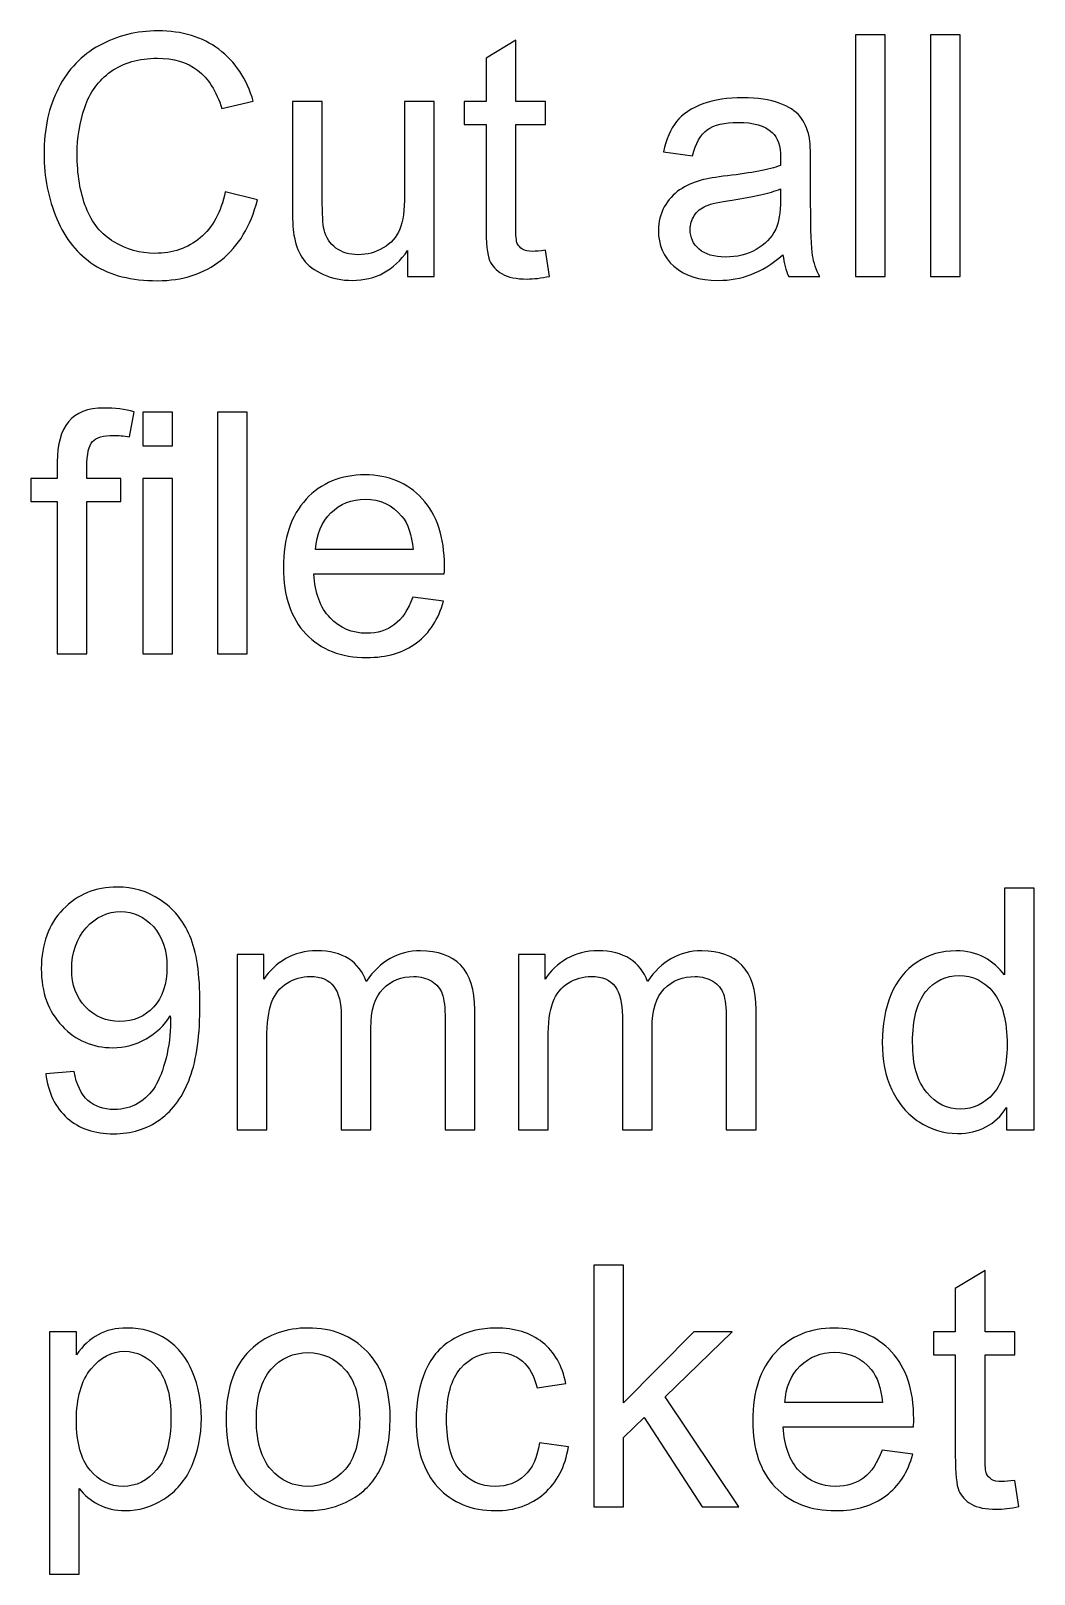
# Model space of a CAD drawing. Header units: centimetres. Extents: x -192 to 192, y -120 to 148.
# Drawn here: x -191.92 to -171.28, y 72.33 to 104.08 of the extents above; entities that cross this region are included whole.
import ezdxf

# ---------------------------------------------------------------- set-up
doc = ezdxf.new("R2010")
doc.units = ezdxf.units.CM
doc.header["$MEASUREMENT"] = 0
doc.layers.add('layer 1', color=7, linetype='Continuous')

msp = doc.modelspace()

# ---------------------------------------------------------------- linework, layer by layer
at = {"layer": 'layer 1', "color": 6}
for points, knots in [([(-187.92361, 100.76549), (-187.92361, 100.76549), (-187.26389, 100.59883), (-187.26389, 100.59883), (-187.26389, 100.59883), (-187.40162, 100.05832), (-187.64931, 99.64744), (-188.00695, 99.36387), (-188.00695, 99.36387), (-188.36459, 99.08031), (-188.80209, 98.93795), (-189.31945, 98.93795), (-189.31945, 98.93795), (-189.85417, 98.93795), (-190.28935, 99.04674), (-190.625, 99.26549), (-190.625, 99.26549), (-190.96065, 99.48309), (-191.21528, 99.79906), (-191.39005, 100.21225), (-191.39005, 100.21225), (-191.56482, 100.6266), (-191.65278, 101.06989), (-191.65278, 101.54443), (-191.65278, 101.54443), (-191.65278, 102.06179), (-191.5544, 102.51318), (-191.35648, 102.89859), (-191.35648, 102.89859), (-191.15857, 103.28401), (-190.87732, 103.57683), (-190.51273, 103.77706), (-190.51273, 103.77706), (-190.14815, 103.9773), (-189.74653, 104.07683), (-189.30903, 104.07683), (-189.30903, 104.07683), (-188.81134, 104.07683), (-188.39352, 103.95068), (-188.05556, 103.6972), (-188.05556, 103.6972), (-187.71644, 103.44373), (-187.48033, 103.08841), (-187.34723, 102.63007), (-187.34723, 102.63007), (-187.34723, 102.63007), (-187.99306, 102.4773), (-187.99306, 102.4773), (-187.99306, 102.4773), (-188.10764, 102.83841), (-188.27547, 103.1023), (-188.49422, 103.26665), (-188.49422, 103.26665), (-188.71296, 103.43216), (-188.98843, 103.51433), (-189.3206, 103.51433), (-189.3206, 103.51433), (-189.70139, 103.51433), (-190.02083, 103.4229), (-190.27662, 103.24003), (-190.27662, 103.24003), (-190.53241, 103.05716), (-190.71296, 102.81063), (-190.81597, 102.50276), (-190.81597, 102.50276), (-190.92014, 102.19373), (-190.97222, 101.87544), (-190.97222, 101.5479), (-190.97222, 101.5479), (-190.97222, 101.12545), (-190.91088, 100.75623), (-190.7882, 100.44142), (-190.7882, 100.44142), (-190.66551, 100.12545), (-190.47454, 99.89049), (-190.21528, 99.73424), (-190.21528, 99.73424), (-189.95602, 99.57799), (-189.67593, 99.50045), (-189.37384, 99.50045), (-189.37384, 99.50045), (-189.00579, 99.50045), (-188.6956, 99.60693), (-188.44097, 99.81873), (-188.44097, 99.81873), (-188.18634, 100.0317), (-188.01389, 100.34651), (-187.92361, 100.76549)], [0, 0, 0, 0, 0.04347826, 0.04347826, 0.04347826, 0.04347826, 0.08695652, 0.08695652, 0.08695652, 0.08695652, 0.13043478, 0.13043478, 0.13043478, 0.13043478, 0.17391304, 0.17391304, 0.17391304, 0.17391304, 0.2173913, 0.2173913, 0.2173913, 0.2173913, 0.26086957, 0.26086957, 0.26086957, 0.26086957, 0.30434783, 0.30434783, 0.30434783, 0.30434783, 0.34782609, 0.34782609, 0.34782609, 0.34782609, 0.39130435, 0.39130435, 0.39130435, 0.39130435, 0.43478261, 0.43478261, 0.43478261, 0.43478261, 0.47826087, 0.47826087, 0.47826087, 0.47826087, 0.52173913, 0.52173913, 0.52173913, 0.52173913, 0.56521739, 0.56521739, 0.56521739, 0.56521739, 0.60869565, 0.60869565, 0.60869565, 0.60869565, 0.65217391, 0.65217391, 0.65217391, 0.65217391, 0.69565217, 0.69565217, 0.69565217, 0.69565217, 0.73913043, 0.73913043, 0.73913043, 0.73913043, 0.7826087, 0.7826087, 0.7826087, 0.7826087, 0.82608696, 0.82608696, 0.82608696, 0.82608696, 0.86956522, 0.86956522, 0.86956522, 0.86956522, 0.91304348, 0.91304348, 0.91304348, 0.91304348, 1, 1, 1, 1]), ([(-181.33797, 99.56642), (-181.33797, 99.56642), (-181.25464, 99.02707), (-181.25464, 99.02707), (-181.25464, 99.02707), (-181.42593, 98.99119), (-181.57987, 98.97267), (-181.71413, 98.97267), (-181.71413, 98.97267), (-181.93519, 98.97267), (-182.10649, 99.00739), (-182.22917, 99.07799), (-182.22917, 99.07799), (-182.3507, 99.14859), (-182.43635, 99.24003), (-182.48612, 99.35461), (-182.48612, 99.35461), (-182.53588, 99.4692), (-182.56019, 99.70994), (-182.56019, 100.07683), (-182.56019, 100.07683), (-182.56019, 100.07683), (-182.56019, 102.15322), (-182.56019, 102.15322), (-182.56019, 102.15322), (-182.56019, 102.15322), (-183.01158, 102.15322), (-183.01158, 102.15322), (-183.01158, 102.15322), (-183.01158, 102.15322), (-183.01158, 102.62544), (-183.01158, 102.62544), (-183.01158, 102.62544), (-183.01158, 102.62544), (-182.56019, 102.62544), (-182.56019, 102.62544), (-182.56019, 102.62544), (-182.56019, 102.62544), (-182.56019, 103.51665), (-182.56019, 103.51665), (-182.56019, 103.51665), (-182.56019, 103.51665), (-181.94908, 103.88355), (-181.94908, 103.88355), (-181.94908, 103.88355), (-181.94908, 103.88355), (-181.94908, 102.62544), (-181.94908, 102.62544), (-181.94908, 102.62544), (-181.94908, 102.62544), (-181.33797, 102.62544), (-181.33797, 102.62544), (-181.33797, 102.62544), (-181.33797, 102.62544), (-181.33797, 102.15322), (-181.33797, 102.15322), (-181.33797, 102.15322), (-181.33797, 102.15322), (-181.94908, 102.15322), (-181.94908, 102.15322), (-181.94908, 102.15322), (-181.94908, 102.15322), (-181.94908, 100.04211), (-181.94908, 100.04211), (-181.94908, 100.04211), (-181.94908, 99.86734), (-181.93866, 99.75508), (-181.91667, 99.70531), (-181.91667, 99.70531), (-181.89584, 99.65554), (-181.86112, 99.61619), (-181.81251, 99.58609), (-181.81251, 99.58609), (-181.76389, 99.55716), (-181.69445, 99.54211), (-181.60417, 99.54211), (-181.60417, 99.54211), (-181.53704, 99.54211), (-181.44792, 99.55021), (-181.33797, 99.56642)], [0, 0, 0, 0, 0.04761905, 0.04761905, 0.04761905, 0.04761905, 0.0952381, 0.0952381, 0.0952381, 0.0952381, 0.14285714, 0.14285714, 0.14285714, 0.14285714, 0.19047619, 0.19047619, 0.19047619, 0.19047619, 0.23809524, 0.23809524, 0.23809524, 0.23809524, 0.28571429, 0.28571429, 0.28571429, 0.28571429, 0.33333333, 0.33333333, 0.33333333, 0.33333333, 0.38095238, 0.38095238, 0.38095238, 0.38095238, 0.42857143, 0.42857143, 0.42857143, 0.42857143, 0.47619048, 0.47619048, 0.47619048, 0.47619048, 0.52380952, 0.52380952, 0.52380952, 0.52380952, 0.57142857, 0.57142857, 0.57142857, 0.57142857, 0.61904762, 0.61904762, 0.61904762, 0.61904762, 0.66666667, 0.66666667, 0.66666667, 0.66666667, 0.71428571, 0.71428571, 0.71428571, 0.71428571, 0.76190476, 0.76190476, 0.76190476, 0.76190476, 0.80952381, 0.80952381, 0.80952381, 0.80952381, 0.85714286, 0.85714286, 0.85714286, 0.85714286, 0.9047619, 0.9047619, 0.9047619, 0.9047619, 1, 1, 1, 1]), ([(-174.95718, 99.02128), (-174.95718, 99.02128), (-174.95718, 103.9935), (-174.95718, 103.9935), (-174.95718, 103.9935), (-174.95718, 103.9935), (-174.34607, 103.9935), (-174.34607, 103.9935), (-174.34607, 103.9935), (-174.34607, 103.9935), (-174.34607, 99.02128), (-174.34607, 99.02128), (-174.34607, 99.02128), (-174.34607, 99.02128), (-174.95718, 99.02128), (-174.95718, 99.02128)], [0, 0, 0, 0, 0.2, 0.2, 0.2, 0.2, 0.4, 0.4, 0.4, 0.4, 0.6, 0.6, 0.6, 0.6, 1, 1, 1, 1]), ([(-173.41436, 99.02128), (-173.41436, 99.02128), (-173.41436, 103.9935), (-173.41436, 103.9935), (-173.41436, 103.9935), (-173.41436, 103.9935), (-172.80325, 103.9935), (-172.80325, 103.9935), (-172.80325, 103.9935), (-172.80325, 103.9935), (-172.80325, 99.02128), (-172.80325, 99.02128), (-172.80325, 99.02128), (-172.80325, 99.02128), (-173.41436, 99.02128), (-173.41436, 99.02128)], [0, 0, 0, 0, 0.2, 0.2, 0.2, 0.2, 0.4, 0.4, 0.4, 0.4, 0.6, 0.6, 0.6, 0.6, 1, 1, 1, 1]), ([(-184.17246, 99.02128), (-184.17246, 99.02128), (-184.17246, 99.55716), (-184.17246, 99.55716), (-184.17246, 99.55716), (-184.45255, 99.14859), (-184.83218, 98.94489), (-185.31251, 98.94489), (-185.31251, 98.94489), (-185.52431, 98.94489), (-185.72223, 98.9854), (-185.90626, 99.06642), (-185.90626, 99.06642), (-186.09028, 99.14859), (-186.22686, 99.25045), (-186.31598, 99.37313), (-186.31598, 99.37313), (-186.4051, 99.49697), (-186.4676, 99.64744), (-186.50348, 99.82568), (-186.50348, 99.82568), (-186.52778, 99.94605), (-186.54052, 100.13586), (-186.54052, 100.39512), (-186.54052, 100.39512), (-186.54052, 100.39512), (-186.54052, 102.62544), (-186.54052, 102.62544), (-186.54052, 102.62544), (-186.54052, 102.62544), (-185.92941, 102.62544), (-185.92941, 102.62544), (-185.92941, 102.62544), (-185.92941, 102.62544), (-185.92941, 100.63123), (-185.92941, 100.63123), (-185.92941, 100.63123), (-185.92941, 100.31295), (-185.91667, 100.09767), (-185.89237, 99.98771), (-185.89237, 99.98771), (-185.85417, 99.82684), (-185.77316, 99.70184), (-185.64816, 99.6104), (-185.64816, 99.6104), (-185.52431, 99.51896), (-185.37154, 99.47267), (-185.18866, 99.47267), (-185.18866, 99.47267), (-185.00579, 99.47267), (-184.8345, 99.51896), (-184.67478, 99.61271), (-184.67478, 99.61271), (-184.51505, 99.70646), (-184.40163, 99.83494), (-184.3345, 99.99582), (-184.3345, 99.99582), (-184.26853, 100.1567), (-184.23496, 100.39165), (-184.23496, 100.69836), (-184.23496, 100.69836), (-184.23496, 100.69836), (-184.23496, 102.62544), (-184.23496, 102.62544), (-184.23496, 102.62544), (-184.23496, 102.62544), (-183.62385, 102.62544), (-183.62385, 102.62544), (-183.62385, 102.62544), (-183.62385, 102.62544), (-183.62385, 99.02128), (-183.62385, 99.02128), (-183.62385, 99.02128), (-183.62385, 99.02128), (-184.17246, 99.02128), (-184.17246, 99.02128)], [0, 0, 0, 0, 0.05, 0.05, 0.05, 0.05, 0.1, 0.1, 0.1, 0.1, 0.15, 0.15, 0.15, 0.15, 0.2, 0.2, 0.2, 0.2, 0.25, 0.25, 0.25, 0.25, 0.3, 0.3, 0.3, 0.3, 0.35, 0.35, 0.35, 0.35, 0.4, 0.4, 0.4, 0.4, 0.45, 0.45, 0.45, 0.45, 0.5, 0.5, 0.5, 0.5, 0.55, 0.55, 0.55, 0.55, 0.6, 0.6, 0.6, 0.6, 0.65, 0.65, 0.65, 0.65, 0.7, 0.7, 0.7, 0.7, 0.75, 0.75, 0.75, 0.75, 0.8, 0.8, 0.8, 0.8, 0.85, 0.85, 0.85, 0.85, 0.9, 0.9, 0.9, 0.9, 1, 1, 1, 1]), ([(-176.45139, 99.47267), (-176.67824, 99.27938), (-176.89699, 99.14397), (-177.10648, 99.0641), (-177.10648, 99.0641), (-177.31597, 98.98424), (-177.54051, 98.94489), (-177.78125, 98.94489), (-177.78125, 98.94489), (-178.17709, 98.94489), (-178.48148, 99.04096), (-178.69445, 99.23424), (-178.69445, 99.23424), (-178.90741, 99.42637), (-179.01389, 99.6729), (-179.01389, 99.97267), (-179.01389, 99.97267), (-179.01389, 100.14859), (-178.97338, 100.30947), (-178.89352, 100.45531), (-178.89352, 100.45531), (-178.8125, 100.60114), (-178.70718, 100.71688), (-178.57755, 100.80484), (-178.57755, 100.80484), (-178.44676, 100.89281), (-178.30093, 100.95994), (-178.13773, 101.00508), (-178.13773, 101.00508), (-178.01736, 101.03633), (-177.83565, 101.06642), (-177.59375, 101.09651), (-177.59375, 101.09651), (-177.1007, 101.15438), (-176.73611, 101.22498), (-176.50348, 101.306), (-176.50348, 101.306), (-176.50116, 101.38933), (-176.5, 101.44257), (-176.5, 101.46457), (-176.5, 101.46457), (-176.5, 101.71225), (-176.55787, 101.88702), (-176.67361, 101.98887), (-176.67361, 101.98887), (-176.82986, 102.1266), (-177.0625, 102.19489), (-177.37037, 102.19489), (-177.37037, 102.19489), (-177.65857, 102.19489), (-177.87153, 102.14396), (-178.0081, 102.04327), (-178.0081, 102.04327), (-178.14584, 101.94257), (-178.24653, 101.76433), (-178.3125, 101.50739), (-178.3125, 101.50739), (-178.3125, 101.50739), (-178.90972, 101.59072), (-178.90972, 101.59072), (-178.90972, 101.59072), (-178.85533, 101.84651), (-178.76621, 102.05369), (-178.64121, 102.21109), (-178.64121, 102.21109), (-178.51621, 102.3685), (-178.33565, 102.48887), (-178.09954, 102.57452), (-178.09954, 102.57452), (-177.86459, 102.65901), (-177.59028, 102.70183), (-177.28009, 102.70183), (-177.28009, 102.70183), (-176.97222, 102.70183), (-176.72107, 102.66595), (-176.52778, 102.59304), (-176.52778, 102.59304), (-176.33565, 102.52012), (-176.19329, 102.42984), (-176.10301, 102.31989), (-176.10301, 102.31989), (-176.01273, 102.20994), (-175.94908, 102.07105), (-175.91204, 101.90322), (-175.91204, 101.90322), (-175.89236, 101.79906), (-175.88195, 101.61156), (-175.88195, 101.34188), (-175.88195, 101.34188), (-175.88195, 101.34188), (-175.88195, 100.5317), (-175.88195, 100.5317), (-175.88195, 100.5317), (-175.88195, 99.96572), (-175.86922, 99.60809), (-175.84375, 99.45646), (-175.84375, 99.45646), (-175.81945, 99.30484), (-175.76852, 99.16017), (-175.69445, 99.02128), (-175.69445, 99.02128), (-175.69445, 99.02128), (-176.33334, 99.02128), (-176.33334, 99.02128), (-176.33334, 99.02128), (-176.39468, 99.14975), (-176.43403, 99.30022), (-176.45139, 99.47267)], [0, 0, 0, 0, 0.03571429, 0.03571429, 0.03571429, 0.03571429, 0.07142857, 0.07142857, 0.07142857, 0.07142857, 0.10714286, 0.10714286, 0.10714286, 0.10714286, 0.14285714, 0.14285714, 0.14285714, 0.14285714, 0.17857143, 0.17857143, 0.17857143, 0.17857143, 0.21428571, 0.21428571, 0.21428571, 0.21428571, 0.25, 0.25, 0.25, 0.25, 0.28571429, 0.28571429, 0.28571429, 0.28571429, 0.32142857, 0.32142857, 0.32142857, 0.32142857, 0.35714286, 0.35714286, 0.35714286, 0.35714286, 0.39285714, 0.39285714, 0.39285714, 0.39285714, 0.42857143, 0.42857143, 0.42857143, 0.42857143, 0.46428571, 0.46428571, 0.46428571, 0.46428571, 0.5, 0.5, 0.5, 0.5, 0.53571429, 0.53571429, 0.53571429, 0.53571429, 0.57142857, 0.57142857, 0.57142857, 0.57142857, 0.60714286, 0.60714286, 0.60714286, 0.60714286, 0.64285714, 0.64285714, 0.64285714, 0.64285714, 0.67857143, 0.67857143, 0.67857143, 0.67857143, 0.71428571, 0.71428571, 0.71428571, 0.71428571, 0.75, 0.75, 0.75, 0.75, 0.78571429, 0.78571429, 0.78571429, 0.78571429, 0.82142857, 0.82142857, 0.82142857, 0.82142857, 0.85714286, 0.85714286, 0.85714286, 0.85714286, 0.89285714, 0.89285714, 0.89285714, 0.89285714, 0.92857143, 0.92857143, 0.92857143, 0.92857143, 1, 1, 1, 1]), ([(-176.5, 100.82683), (-176.72222, 100.73656), (-177.05556, 100.66017), (-177.5, 100.59767), (-177.5, 100.59767), (-177.75232, 100.56179), (-177.93056, 100.52128), (-178.03472, 100.47614), (-178.03472, 100.47614), (-178.13889, 100.431), (-178.21875, 100.36503), (-178.27546, 100.27938), (-178.27546, 100.27938), (-178.33218, 100.19258), (-178.36111, 100.09651), (-178.36111, 99.99003), (-178.36111, 99.99003), (-178.36111, 99.82915), (-178.29977, 99.69373), (-178.17593, 99.58609), (-178.17593, 99.58609), (-178.05209, 99.47846), (-177.87153, 99.42406), (-177.63426, 99.42406), (-177.63426, 99.42406), (-177.39931, 99.42406), (-177.18982, 99.47498), (-177.00579, 99.57799), (-177.00579, 99.57799), (-176.82292, 99.67984), (-176.6875, 99.81989), (-176.60185, 99.99697), (-176.60185, 99.99697), (-176.53588, 100.13471), (-176.50348, 100.33725), (-176.50348, 100.60461), (-176.50348, 100.60461), (-176.50348, 100.60461), (-176.5, 100.82683), (-176.5, 100.82683)], [0, 0, 0, 0, 0.09090909, 0.09090909, 0.09090909, 0.09090909, 0.18181818, 0.18181818, 0.18181818, 0.18181818, 0.27272727, 0.27272727, 0.27272727, 0.27272727, 0.36363636, 0.36363636, 0.36363636, 0.36363636, 0.45454545, 0.45454545, 0.45454545, 0.45454545, 0.54545455, 0.54545455, 0.54545455, 0.54545455, 0.63636364, 0.63636364, 0.63636364, 0.63636364, 0.72727273, 0.72727273, 0.72727273, 0.72727273, 0.81818182, 0.81818182, 0.81818182, 0.81818182, 1, 1, 1, 1]), ([(-191.38194, 91.26319), (-191.38194, 91.26319), (-191.38194, 94.39513), (-191.38194, 94.39513), (-191.38194, 94.39513), (-191.38194, 94.39513), (-191.92361, 94.39513), (-191.92361, 94.39513), (-191.92361, 94.39513), (-191.92361, 94.39513), (-191.92361, 94.86735), (-191.92361, 94.86735), (-191.92361, 94.86735), (-191.92361, 94.86735), (-191.38194, 94.86735), (-191.38194, 94.86735), (-191.38194, 94.86735), (-191.38194, 94.86735), (-191.38194, 95.21573), (-191.38194, 95.21573), (-191.38194, 95.21573), (-191.38194, 95.57222), (-191.3044, 95.84536), (-191.15046, 96.03402), (-191.15046, 96.03402), (-190.99653, 96.22384), (-190.75347, 96.31874), (-190.42014, 96.31874), (-190.42014, 96.31874), (-190.1956, 96.31874), (-189.98843, 96.29328), (-189.79861, 96.24235), (-189.79861, 96.24235), (-189.79861, 96.24235), (-189.89352, 95.72731), (-189.89352, 95.72731), (-189.89352, 95.72731), (-190.01389, 95.74698), (-190.12384, 95.75624), (-190.22338, 95.75624), (-190.22338, 95.75624), (-190.43403, 95.75624), (-190.5787, 95.71458), (-190.65509, 95.63124), (-190.65509, 95.63124), (-190.73264, 95.54791), (-190.77083, 95.37083), (-190.77083, 95.09999), (-190.77083, 95.09999), (-190.77083, 95.09999), (-190.77083, 94.86735), (-190.77083, 94.86735), (-190.77083, 94.86735), (-190.77083, 94.86735), (-190.06945, 94.86735), (-190.06945, 94.86735), (-190.06945, 94.86735), (-190.06945, 94.86735), (-190.06945, 94.39513), (-190.06945, 94.39513), (-190.06945, 94.39513), (-190.06945, 94.39513), (-190.77083, 94.39513), (-190.77083, 94.39513), (-190.77083, 94.39513), (-190.77083, 94.39513), (-190.77083, 91.26319), (-190.77083, 91.26319), (-190.77083, 91.26319), (-190.77083, 91.26319), (-191.38194, 91.26319), (-191.38194, 91.26319)], [0, 0, 0, 0, 0.05263158, 0.05263158, 0.05263158, 0.05263158, 0.10526316, 0.10526316, 0.10526316, 0.10526316, 0.15789474, 0.15789474, 0.15789474, 0.15789474, 0.21052632, 0.21052632, 0.21052632, 0.21052632, 0.26315789, 0.26315789, 0.26315789, 0.26315789, 0.31578947, 0.31578947, 0.31578947, 0.31578947, 0.36842105, 0.36842105, 0.36842105, 0.36842105, 0.42105263, 0.42105263, 0.42105263, 0.42105263, 0.47368421, 0.47368421, 0.47368421, 0.47368421, 0.52631579, 0.52631579, 0.52631579, 0.52631579, 0.57894737, 0.57894737, 0.57894737, 0.57894737, 0.63157895, 0.63157895, 0.63157895, 0.63157895, 0.68421053, 0.68421053, 0.68421053, 0.68421053, 0.73684211, 0.73684211, 0.73684211, 0.73684211, 0.78947368, 0.78947368, 0.78947368, 0.78947368, 0.84210526, 0.84210526, 0.84210526, 0.84210526, 0.89473684, 0.89473684, 0.89473684, 0.89473684, 1, 1, 1, 1]), ([(-189.61806, 95.54097), (-189.61806, 95.54097), (-189.61806, 96.23541), (-189.61806, 96.23541), (-189.61806, 96.23541), (-189.61806, 96.23541), (-189.00695, 96.23541), (-189.00695, 96.23541), (-189.00695, 96.23541), (-189.00695, 96.23541), (-189.00695, 95.54097), (-189.00695, 95.54097), (-189.00695, 95.54097), (-189.00695, 95.54097), (-189.61806, 95.54097), (-189.61806, 95.54097)], [0, 0, 0, 0, 0.2, 0.2, 0.2, 0.2, 0.4, 0.4, 0.4, 0.4, 0.6, 0.6, 0.6, 0.6, 1, 1, 1, 1]), ([(-188.08334, 91.26319), (-188.08334, 91.26319), (-188.08334, 96.23541), (-188.08334, 96.23541), (-188.08334, 96.23541), (-188.08334, 96.23541), (-187.47223, 96.23541), (-187.47223, 96.23541), (-187.47223, 96.23541), (-187.47223, 96.23541), (-187.47223, 91.26319), (-187.47223, 91.26319), (-187.47223, 91.26319), (-187.47223, 91.26319), (-188.08334, 91.26319), (-188.08334, 91.26319)], [0, 0, 0, 0, 0.2, 0.2, 0.2, 0.2, 0.4, 0.4, 0.4, 0.4, 0.6, 0.6, 0.6, 0.6, 1, 1, 1, 1]), ([(-184.0683, 92.42986), (-184.0683, 92.42986), (-183.43635, 92.34652), (-183.43635, 92.34652), (-183.43635, 92.34652), (-183.53473, 91.97962), (-183.71876, 91.69375), (-183.98728, 91.4912), (-183.98728, 91.4912), (-184.25579, 91.28865), (-184.59839, 91.1868), (-185.01621, 91.1868), (-185.01621, 91.1868), (-185.54167, 91.1868), (-185.95834, 91.34884), (-186.26621, 91.67291), (-186.26621, 91.67291), (-186.57408, 91.99583), (-186.72802, 92.45069), (-186.72802, 93.03518), (-186.72802, 93.03518), (-186.72802, 93.63935), (-186.57292, 94.10925), (-186.26158, 94.44259), (-186.26158, 94.44259), (-185.95024, 94.77708), (-185.5463, 94.94374), (-185.04978, 94.94374), (-185.04978, 94.94374), (-184.56945, 94.94374), (-184.17709, 94.78055), (-183.87269, 94.453), (-183.87269, 94.453), (-183.5683, 94.12546), (-183.41552, 93.66481), (-183.41552, 93.07106), (-183.41552, 93.07106), (-183.41552, 93.03518), (-183.41668, 92.98078), (-183.41899, 92.90902), (-183.41899, 92.90902), (-183.41899, 92.90902), (-186.10302, 92.90902), (-186.10302, 92.90902), (-186.10302, 92.90902), (-186.07987, 92.51435), (-185.96876, 92.21111), (-185.76737, 92.00162), (-185.76737, 92.00162), (-185.56714, 91.79212), (-185.31598, 91.6868), (-185.01621, 91.6868), (-185.01621, 91.6868), (-184.79283, 91.6868), (-184.60186, 91.74583), (-184.44445, 91.86388), (-184.44445, 91.86388), (-184.28589, 91.98194), (-184.16089, 92.1706), (-184.0683, 92.42986)], [0, 0, 0, 0, 0.0625, 0.0625, 0.0625, 0.0625, 0.125, 0.125, 0.125, 0.125, 0.1875, 0.1875, 0.1875, 0.1875, 0.25, 0.25, 0.25, 0.25, 0.3125, 0.3125, 0.3125, 0.3125, 0.375, 0.375, 0.375, 0.375, 0.4375, 0.4375, 0.4375, 0.4375, 0.5, 0.5, 0.5, 0.5, 0.5625, 0.5625, 0.5625, 0.5625, 0.625, 0.625, 0.625, 0.625, 0.6875, 0.6875, 0.6875, 0.6875, 0.75, 0.75, 0.75, 0.75, 0.8125, 0.8125, 0.8125, 0.8125, 0.875, 0.875, 0.875, 0.875, 1, 1, 1, 1]), ([(-189.61806, 91.26319), (-189.61806, 91.26319), (-189.61806, 94.86735), (-189.61806, 94.86735), (-189.61806, 94.86735), (-189.61806, 94.86735), (-189.00695, 94.86735), (-189.00695, 94.86735), (-189.00695, 94.86735), (-189.00695, 94.86735), (-189.00695, 91.26319), (-189.00695, 91.26319), (-189.00695, 91.26319), (-189.00695, 91.26319), (-189.61806, 91.26319), (-189.61806, 91.26319)], [0, 0, 0, 0, 0.2, 0.2, 0.2, 0.2, 0.4, 0.4, 0.4, 0.4, 0.6, 0.6, 0.6, 0.6, 1, 1, 1, 1]), ([(-186.06829, 93.40902), (-186.06829, 93.40902), (-184.06135, 93.40902), (-184.06135, 93.40902), (-184.06135, 93.40902), (-184.08797, 93.71226), (-184.16552, 93.93911), (-184.29167, 94.09073), (-184.29167, 94.09073), (-184.48496, 94.32569), (-184.73728, 94.44374), (-185.0463, 94.44374), (-185.0463, 94.44374), (-185.3264, 94.44374), (-185.56135, 94.34999), (-185.75232, 94.16249), (-185.75232, 94.16249), (-185.94214, 93.97499), (-186.04746, 93.72384), (-186.06829, 93.40902)], [0, 0, 0, 0, 0.16666667, 0.16666667, 0.16666667, 0.16666667, 0.33333333, 0.33333333, 0.33333333, 0.33333333, 0.5, 0.5, 0.5, 0.5, 0.66666667, 0.66666667, 0.66666667, 0.66666667, 1, 1, 1, 1])]:
    msp.add_open_spline(points, degree=3, knots=knots, dxfattribs=at)
at = {"layer": 'layer 1', "color": 3}
for points, knots in [([(-191.61806, 82.6269), (-191.61806, 82.6269), (-191.03472, 82.67551), (-191.03472, 82.67551), (-191.03472, 82.67551), (-190.98495, 82.40005), (-190.89005, 82.20097), (-190.75, 82.07713), (-190.75, 82.07713), (-190.60995, 81.95329), (-190.43056, 81.89079), (-190.21065, 81.89079), (-190.21065, 81.89079), (-190.02315, 81.89079), (-189.8588, 81.93361), (-189.71644, 82.02042), (-189.71644, 82.02042), (-189.57408, 82.10606), (-189.45833, 82.22065), (-189.36921, 82.36532), (-189.36921, 82.36532), (-189.28009, 82.50884), (-189.20486, 82.70329), (-189.14352, 82.9475), (-189.14352, 82.9475), (-189.08218, 83.19171), (-189.05209, 83.44055), (-189.05209, 83.69403), (-189.05209, 83.69403), (-189.05209, 83.72065), (-189.05324, 83.76231), (-189.05556, 83.81671), (-189.05556, 83.81671), (-189.17709, 83.62227), (-189.34375, 83.4637), (-189.5544, 83.34333), (-189.5544, 83.34333), (-189.76505, 83.2218), (-189.99421, 83.16162), (-190.23958, 83.16162), (-190.23958, 83.16162), (-190.65046, 83.16162), (-190.99769, 83.31092), (-191.28241, 83.60954), (-191.28241, 83.60954), (-191.56597, 83.90699), (-191.70833, 84.30051), (-191.70833, 84.78893), (-191.70833, 84.78893), (-191.70833, 85.29356), (-191.56019, 85.69865), (-191.26273, 86.00652), (-191.26273, 86.00652), (-190.96644, 86.31324), (-190.59491, 86.46717), (-190.14699, 86.46717), (-190.14699, 86.46717), (-189.82523, 86.46717), (-189.53009, 86.38037), (-189.26158, 86.2056), (-189.26158, 86.2056), (-188.99421, 86.03199), (-188.79167, 85.7843), (-188.65278, 85.46139), (-188.65278, 85.46139), (-188.51389, 85.13963), (-188.44445, 84.67319), (-188.44445, 84.06324), (-188.44445, 84.06324), (-188.44445, 83.42782), (-188.51273, 82.92204), (-188.65046, 82.54588), (-188.65046, 82.54588), (-188.7882, 82.16856), (-188.99421, 81.88268), (-189.26621, 81.68593), (-189.26621, 81.68593), (-189.5382, 81.48917), (-189.85648, 81.39079), (-190.22222, 81.39079), (-190.22222, 81.39079), (-190.61111, 81.39079), (-190.92824, 81.49843), (-191.17477, 81.71486), (-191.17477, 81.71486), (-191.42014, 81.9313), (-191.56829, 82.23569), (-191.61806, 82.6269)], [0, 0, 0, 0, 0.04347826, 0.04347826, 0.04347826, 0.04347826, 0.08695652, 0.08695652, 0.08695652, 0.08695652, 0.13043478, 0.13043478, 0.13043478, 0.13043478, 0.17391304, 0.17391304, 0.17391304, 0.17391304, 0.2173913, 0.2173913, 0.2173913, 0.2173913, 0.26086957, 0.26086957, 0.26086957, 0.26086957, 0.30434783, 0.30434783, 0.30434783, 0.30434783, 0.34782609, 0.34782609, 0.34782609, 0.34782609, 0.39130435, 0.39130435, 0.39130435, 0.39130435, 0.43478261, 0.43478261, 0.43478261, 0.43478261, 0.47826087, 0.47826087, 0.47826087, 0.47826087, 0.52173913, 0.52173913, 0.52173913, 0.52173913, 0.56521739, 0.56521739, 0.56521739, 0.56521739, 0.60869565, 0.60869565, 0.60869565, 0.60869565, 0.65217391, 0.65217391, 0.65217391, 0.65217391, 0.69565217, 0.69565217, 0.69565217, 0.69565217, 0.73913043, 0.73913043, 0.73913043, 0.73913043, 0.7826087, 0.7826087, 0.7826087, 0.7826087, 0.82608696, 0.82608696, 0.82608696, 0.82608696, 0.86956522, 0.86956522, 0.86956522, 0.86956522, 0.91304348, 0.91304348, 0.91304348, 0.91304348, 1, 1, 1, 1]), ([(-171.85417, 81.47412), (-171.85417, 81.47412), (-171.85417, 81.9313), (-171.85417, 81.9313), (-171.85417, 81.9313), (-172.08218, 81.57597), (-172.41783, 81.39773), (-172.86111, 81.39773), (-172.86111, 81.39773), (-173.14815, 81.39773), (-173.41204, 81.47643), (-173.65162, 81.635), (-173.65162, 81.635), (-173.89236, 81.79241), (-174.07871, 82.01347), (-174.21181, 82.29588), (-174.21181, 82.29588), (-174.34375, 82.57944), (-174.40972, 82.90467), (-174.40972, 83.27273), (-174.40972, 83.27273), (-174.40972, 83.63153), (-174.34954, 83.95676), (-174.23033, 84.24958), (-174.23033, 84.24958), (-174.10996, 84.54125), (-173.93056, 84.76578), (-173.69097, 84.92088), (-173.69097, 84.92088), (-173.45255, 85.07713), (-173.18403, 85.15467), (-172.88889, 85.15467), (-172.88889, 85.15467), (-172.6713, 85.15467), (-172.47801, 85.10838), (-172.30903, 85.01694), (-172.30903, 85.01694), (-172.14005, 84.92551), (-172.00232, 84.80514), (-171.89584, 84.65815), (-171.89584, 84.65815), (-171.89584, 84.65815), (-171.89584, 86.44634), (-171.89584, 86.44634), (-171.89584, 86.44634), (-171.89584, 86.44634), (-171.28473, 86.44634), (-171.28473, 86.44634), (-171.28473, 86.44634), (-171.28473, 86.44634), (-171.28473, 81.47412), (-171.28473, 81.47412), (-171.28473, 81.47412), (-171.28473, 81.47412), (-171.85417, 81.47412), (-171.85417, 81.47412)], [0, 0, 0, 0, 0.06666667, 0.06666667, 0.06666667, 0.06666667, 0.13333333, 0.13333333, 0.13333333, 0.13333333, 0.2, 0.2, 0.2, 0.2, 0.26666667, 0.26666667, 0.26666667, 0.26666667, 0.33333333, 0.33333333, 0.33333333, 0.33333333, 0.4, 0.4, 0.4, 0.4, 0.46666667, 0.46666667, 0.46666667, 0.46666667, 0.53333333, 0.53333333, 0.53333333, 0.53333333, 0.6, 0.6, 0.6, 0.6, 0.66666667, 0.66666667, 0.66666667, 0.66666667, 0.73333333, 0.73333333, 0.73333333, 0.73333333, 0.8, 0.8, 0.8, 0.8, 0.86666667, 0.86666667, 0.86666667, 0.86666667, 1, 1, 1, 1]), ([(-189.125, 84.82018), (-189.125, 85.16972), (-189.21759, 85.4475), (-189.40278, 85.65236), (-189.40278, 85.65236), (-189.58681, 85.85722), (-189.81134, 85.96023), (-190.07523, 85.96023), (-190.07523, 85.96023), (-190.34838, 85.96023), (-190.58449, 85.85027), (-190.78357, 85.62921), (-190.78357, 85.62921), (-190.9838, 85.40815), (-191.08333, 85.12111), (-191.08333, 84.76926), (-191.08333, 84.76926), (-191.08333, 84.45328), (-190.98843, 84.19634), (-190.79977, 83.99958), (-190.79977, 83.99958), (-190.60995, 83.80166), (-190.37384, 83.70329), (-190.09259, 83.70329), (-190.09259, 83.70329), (-189.81019, 83.70329), (-189.57871, 83.80166), (-189.39699, 83.99958), (-189.39699, 83.99958), (-189.21528, 84.19634), (-189.125, 84.47065), (-189.125, 84.82018)], [0, 0, 0, 0, 0.11111111, 0.11111111, 0.11111111, 0.11111111, 0.22222222, 0.22222222, 0.22222222, 0.22222222, 0.33333333, 0.33333333, 0.33333333, 0.33333333, 0.44444444, 0.44444444, 0.44444444, 0.44444444, 0.55555556, 0.55555556, 0.55555556, 0.55555556, 0.66666667, 0.66666667, 0.66666667, 0.66666667, 0.77777778, 0.77777778, 0.77777778, 0.77777778, 1, 1, 1, 1]), ([(-187.6794, 81.47412), (-187.6794, 81.47412), (-187.6794, 85.07828), (-187.6794, 85.07828), (-187.6794, 85.07828), (-187.6794, 85.07828), (-187.13079, 85.07828), (-187.13079, 85.07828), (-187.13079, 85.07828), (-187.13079, 85.07828), (-187.13079, 84.56903), (-187.13079, 84.56903), (-187.13079, 84.56903), (-187.01852, 84.74495), (-186.86805, 84.88731), (-186.68055, 84.99379), (-186.68055, 84.99379), (-186.49306, 85.10143), (-186.28009, 85.15467), (-186.04051, 85.15467), (-186.04051, 85.15467), (-185.77431, 85.15467), (-185.55556, 85.09912), (-185.38542, 84.98916), (-185.38542, 84.98916), (-185.21528, 84.87805), (-185.09491, 84.72412), (-185.02546, 84.52504), (-185.02546, 84.52504), (-184.73843, 84.94518), (-184.3669, 85.15467), (-183.90857, 85.15467), (-183.90857, 85.15467), (-183.54977, 85.15467), (-183.27315, 85.05629), (-183.08102, 84.85838), (-183.08102, 84.85838), (-182.88773, 84.66046), (-182.79051, 84.35606), (-182.79051, 83.94518), (-182.79051, 83.94518), (-182.79051, 83.94518), (-182.79051, 81.47412), (-182.79051, 81.47412), (-182.79051, 81.47412), (-182.79051, 81.47412), (-183.40162, 81.47412), (-183.40162, 81.47412), (-183.40162, 81.47412), (-183.40162, 81.47412), (-183.40162, 83.74264), (-183.40162, 83.74264), (-183.40162, 83.74264), (-183.40162, 83.98569), (-183.42246, 84.16162), (-183.46181, 84.26926), (-183.46181, 84.26926), (-183.50116, 84.3769), (-183.57292, 84.46254), (-183.67824, 84.52852), (-183.67824, 84.52852), (-183.78241, 84.59449), (-183.90509, 84.6269), (-184.04514, 84.6269), (-184.04514, 84.6269), (-184.29977, 84.6269), (-184.51042, 84.54241), (-184.67824, 84.37458), (-184.67824, 84.37458), (-184.84607, 84.2056), (-184.9294, 83.93592), (-184.9294, 83.56555), (-184.9294, 83.56555), (-184.9294, 83.56555), (-184.9294, 81.47412), (-184.9294, 81.47412), (-184.9294, 81.47412), (-184.9294, 81.47412), (-185.54051, 81.47412), (-185.54051, 81.47412), (-185.54051, 81.47412), (-185.54051, 81.47412), (-185.54051, 83.81324), (-185.54051, 83.81324), (-185.54051, 83.81324), (-185.54051, 84.08407), (-185.59028, 84.28778), (-185.68981, 84.42319), (-185.68981, 84.42319), (-185.78935, 84.55861), (-185.95255, 84.6269), (-186.17824, 84.6269), (-186.17824, 84.6269), (-186.34954, 84.6269), (-186.5081, 84.58176), (-186.65393, 84.49148), (-186.65393, 84.49148), (-186.79977, 84.4012), (-186.90509, 84.26926), (-186.97106, 84.09449), (-186.97106, 84.09449), (-187.03588, 83.92088), (-187.06829, 83.66972), (-187.06829, 83.34217), (-187.06829, 83.34217), (-187.06829, 83.34217), (-187.06829, 81.47412), (-187.06829, 81.47412), (-187.06829, 81.47412), (-187.06829, 81.47412), (-187.6794, 81.47412), (-187.6794, 81.47412)], [0, 0, 0, 0, 0.03448276, 0.03448276, 0.03448276, 0.03448276, 0.06896552, 0.06896552, 0.06896552, 0.06896552, 0.10344828, 0.10344828, 0.10344828, 0.10344828, 0.13793103, 0.13793103, 0.13793103, 0.13793103, 0.17241379, 0.17241379, 0.17241379, 0.17241379, 0.20689655, 0.20689655, 0.20689655, 0.20689655, 0.24137931, 0.24137931, 0.24137931, 0.24137931, 0.27586207, 0.27586207, 0.27586207, 0.27586207, 0.31034483, 0.31034483, 0.31034483, 0.31034483, 0.34482759, 0.34482759, 0.34482759, 0.34482759, 0.37931034, 0.37931034, 0.37931034, 0.37931034, 0.4137931, 0.4137931, 0.4137931, 0.4137931, 0.44827586, 0.44827586, 0.44827586, 0.44827586, 0.48275862, 0.48275862, 0.48275862, 0.48275862, 0.51724138, 0.51724138, 0.51724138, 0.51724138, 0.55172414, 0.55172414, 0.55172414, 0.55172414, 0.5862069, 0.5862069, 0.5862069, 0.5862069, 0.62068966, 0.62068966, 0.62068966, 0.62068966, 0.65517241, 0.65517241, 0.65517241, 0.65517241, 0.68965517, 0.68965517, 0.68965517, 0.68965517, 0.72413793, 0.72413793, 0.72413793, 0.72413793, 0.75862069, 0.75862069, 0.75862069, 0.75862069, 0.79310345, 0.79310345, 0.79310345, 0.79310345, 0.82758621, 0.82758621, 0.82758621, 0.82758621, 0.86206897, 0.86206897, 0.86206897, 0.86206897, 0.89655172, 0.89655172, 0.89655172, 0.89655172, 0.93103448, 0.93103448, 0.93103448, 0.93103448, 1, 1, 1, 1]), ([(-181.89468, 81.47412), (-181.89468, 81.47412), (-181.89468, 85.07828), (-181.89468, 85.07828), (-181.89468, 85.07828), (-181.89468, 85.07828), (-181.34607, 85.07828), (-181.34607, 85.07828), (-181.34607, 85.07828), (-181.34607, 85.07828), (-181.34607, 84.56903), (-181.34607, 84.56903), (-181.34607, 84.56903), (-181.2338, 84.74495), (-181.08333, 84.88731), (-180.89583, 84.99379), (-180.89583, 84.99379), (-180.70834, 85.10143), (-180.49537, 85.15467), (-180.25579, 85.15467), (-180.25579, 85.15467), (-179.98959, 85.15467), (-179.77084, 85.09912), (-179.6007, 84.98916), (-179.6007, 84.98916), (-179.43056, 84.87805), (-179.31019, 84.72412), (-179.24074, 84.52504), (-179.24074, 84.52504), (-178.95371, 84.94518), (-178.58218, 85.15467), (-178.12385, 85.15467), (-178.12385, 85.15467), (-177.76505, 85.15467), (-177.48843, 85.05629), (-177.2963, 84.85838), (-177.2963, 84.85838), (-177.10301, 84.66046), (-177.00579, 84.35606), (-177.00579, 83.94518), (-177.00579, 83.94518), (-177.00579, 83.94518), (-177.00579, 81.47412), (-177.00579, 81.47412), (-177.00579, 81.47412), (-177.00579, 81.47412), (-177.6169, 81.47412), (-177.6169, 81.47412), (-177.6169, 81.47412), (-177.6169, 81.47412), (-177.6169, 83.74264), (-177.6169, 83.74264), (-177.6169, 83.74264), (-177.6169, 83.98569), (-177.63774, 84.16162), (-177.67709, 84.26926), (-177.67709, 84.26926), (-177.71644, 84.3769), (-177.7882, 84.46254), (-177.89352, 84.52852), (-177.89352, 84.52852), (-177.99769, 84.59449), (-178.12037, 84.6269), (-178.26042, 84.6269), (-178.26042, 84.6269), (-178.51505, 84.6269), (-178.7257, 84.54241), (-178.89352, 84.37458), (-178.89352, 84.37458), (-179.06135, 84.2056), (-179.14468, 83.93592), (-179.14468, 83.56555), (-179.14468, 83.56555), (-179.14468, 83.56555), (-179.14468, 81.47412), (-179.14468, 81.47412), (-179.14468, 81.47412), (-179.14468, 81.47412), (-179.75579, 81.47412), (-179.75579, 81.47412), (-179.75579, 81.47412), (-179.75579, 81.47412), (-179.75579, 83.81324), (-179.75579, 83.81324), (-179.75579, 83.81324), (-179.75579, 84.08407), (-179.80556, 84.28778), (-179.90509, 84.42319), (-179.90509, 84.42319), (-180.00463, 84.55861), (-180.16783, 84.6269), (-180.39352, 84.6269), (-180.39352, 84.6269), (-180.56482, 84.6269), (-180.72338, 84.58176), (-180.86921, 84.49148), (-180.86921, 84.49148), (-181.01505, 84.4012), (-181.12037, 84.26926), (-181.18634, 84.09449), (-181.18634, 84.09449), (-181.25116, 83.92088), (-181.28357, 83.66972), (-181.28357, 83.34217), (-181.28357, 83.34217), (-181.28357, 83.34217), (-181.28357, 81.47412), (-181.28357, 81.47412), (-181.28357, 81.47412), (-181.28357, 81.47412), (-181.89468, 81.47412), (-181.89468, 81.47412)], [0, 0, 0, 0, 0.03448276, 0.03448276, 0.03448276, 0.03448276, 0.06896552, 0.06896552, 0.06896552, 0.06896552, 0.10344828, 0.10344828, 0.10344828, 0.10344828, 0.13793103, 0.13793103, 0.13793103, 0.13793103, 0.17241379, 0.17241379, 0.17241379, 0.17241379, 0.20689655, 0.20689655, 0.20689655, 0.20689655, 0.24137931, 0.24137931, 0.24137931, 0.24137931, 0.27586207, 0.27586207, 0.27586207, 0.27586207, 0.31034483, 0.31034483, 0.31034483, 0.31034483, 0.34482759, 0.34482759, 0.34482759, 0.34482759, 0.37931034, 0.37931034, 0.37931034, 0.37931034, 0.4137931, 0.4137931, 0.4137931, 0.4137931, 0.44827586, 0.44827586, 0.44827586, 0.44827586, 0.48275862, 0.48275862, 0.48275862, 0.48275862, 0.51724138, 0.51724138, 0.51724138, 0.51724138, 0.55172414, 0.55172414, 0.55172414, 0.55172414, 0.5862069, 0.5862069, 0.5862069, 0.5862069, 0.62068966, 0.62068966, 0.62068966, 0.62068966, 0.65517241, 0.65517241, 0.65517241, 0.65517241, 0.68965517, 0.68965517, 0.68965517, 0.68965517, 0.72413793, 0.72413793, 0.72413793, 0.72413793, 0.75862069, 0.75862069, 0.75862069, 0.75862069, 0.79310345, 0.79310345, 0.79310345, 0.79310345, 0.82758621, 0.82758621, 0.82758621, 0.82758621, 0.86206897, 0.86206897, 0.86206897, 0.86206897, 0.89655172, 0.89655172, 0.89655172, 0.89655172, 0.93103448, 0.93103448, 0.93103448, 0.93103448, 1, 1, 1, 1]), ([(-173.78472, 83.27157), (-173.78472, 82.81092), (-173.6875, 82.46717), (-173.4919, 82.23917), (-173.4919, 82.23917), (-173.29746, 82.01116), (-173.06713, 81.89773), (-172.80209, 81.89773), (-172.80209, 81.89773), (-172.53472, 81.89773), (-172.30787, 82.00653), (-172.12037, 82.22412), (-172.12037, 82.22412), (-171.93403, 82.44171), (-171.84028, 82.77389), (-171.84028, 83.22065), (-171.84028, 83.22065), (-171.84028, 83.71139), (-171.93519, 84.0725), (-172.12616, 84.30282), (-172.12616, 84.30282), (-172.31597, 84.53315), (-172.55093, 84.64773), (-172.82986, 84.64773), (-172.82986, 84.64773), (-173.10185, 84.64773), (-173.32871, 84.53778), (-173.51158, 84.31671), (-173.51158, 84.31671), (-173.69329, 84.09565), (-173.78472, 83.74727), (-173.78472, 83.27157)], [0, 0, 0, 0, 0.11111111, 0.11111111, 0.11111111, 0.11111111, 0.22222222, 0.22222222, 0.22222222, 0.22222222, 0.33333333, 0.33333333, 0.33333333, 0.33333333, 0.44444444, 0.44444444, 0.44444444, 0.44444444, 0.55555556, 0.55555556, 0.55555556, 0.55555556, 0.66666667, 0.66666667, 0.66666667, 0.66666667, 0.77777778, 0.77777778, 0.77777778, 0.77777778, 1, 1, 1, 1]), ([(-180.34259, 73.71603), (-180.34259, 73.71603), (-180.34259, 78.68825), (-180.34259, 78.68825), (-180.34259, 78.68825), (-180.34259, 78.68825), (-179.73148, 78.68825), (-179.73148, 78.68825), (-179.73148, 78.68825), (-179.73148, 78.68825), (-179.73148, 75.85607), (-179.73148, 75.85607), (-179.73148, 75.85607), (-179.73148, 75.85607), (-178.28704, 77.32019), (-178.28704, 77.32019), (-178.28704, 77.32019), (-178.28704, 77.32019), (-177.49769, 77.32019), (-177.49769, 77.32019), (-177.49769, 77.32019), (-177.49769, 77.32019), (-178.87269, 75.98107), (-178.87269, 75.98107), (-178.87269, 75.98107), (-178.87269, 75.98107), (-177.3588, 73.71603), (-177.3588, 73.71603), (-177.3588, 73.71603), (-177.3588, 73.71603), (-178.11111, 73.71603), (-178.11111, 73.71603), (-178.11111, 73.71603), (-178.11111, 73.71603), (-179.30787, 75.55746), (-179.30787, 75.55746), (-179.30787, 75.55746), (-179.30787, 75.55746), (-179.73148, 75.14543), (-179.73148, 75.14543), (-179.73148, 75.14543), (-179.73148, 75.14543), (-179.73148, 73.71603), (-179.73148, 73.71603), (-179.73148, 73.71603), (-179.73148, 73.71603), (-180.34259, 73.71603), (-180.34259, 73.71603)], [0, 0, 0, 0, 0.07692308, 0.07692308, 0.07692308, 0.07692308, 0.15384615, 0.15384615, 0.15384615, 0.15384615, 0.23076923, 0.23076923, 0.23076923, 0.23076923, 0.30769231, 0.30769231, 0.30769231, 0.30769231, 0.38461538, 0.38461538, 0.38461538, 0.38461538, 0.46153846, 0.46153846, 0.46153846, 0.46153846, 0.53846154, 0.53846154, 0.53846154, 0.53846154, 0.61538462, 0.61538462, 0.61538462, 0.61538462, 0.69230769, 0.69230769, 0.69230769, 0.69230769, 0.76923077, 0.76923077, 0.76923077, 0.76923077, 0.84615385, 0.84615385, 0.84615385, 0.84615385, 1, 1, 1, 1]), ([(-171.68403, 74.26117), (-171.68403, 74.26117), (-171.6007, 73.72182), (-171.6007, 73.72182), (-171.6007, 73.72182), (-171.77199, 73.68594), (-171.92593, 73.66742), (-172.06019, 73.66742), (-172.06019, 73.66742), (-172.28125, 73.66742), (-172.45255, 73.70214), (-172.57523, 73.77274), (-172.57523, 73.77274), (-172.69676, 73.84334), (-172.78241, 73.93478), (-172.83218, 74.04936), (-172.83218, 74.04936), (-172.88194, 74.16395), (-172.90625, 74.40469), (-172.90625, 74.77158), (-172.90625, 74.77158), (-172.90625, 74.77158), (-172.90625, 76.84797), (-172.90625, 76.84797), (-172.90625, 76.84797), (-172.90625, 76.84797), (-173.35764, 76.84797), (-173.35764, 76.84797), (-173.35764, 76.84797), (-173.35764, 76.84797), (-173.35764, 77.32019), (-173.35764, 77.32019), (-173.35764, 77.32019), (-173.35764, 77.32019), (-172.90625, 77.32019), (-172.90625, 77.32019), (-172.90625, 77.32019), (-172.90625, 77.32019), (-172.90625, 78.2114), (-172.90625, 78.2114), (-172.90625, 78.2114), (-172.90625, 78.2114), (-172.29514, 78.5783), (-172.29514, 78.5783), (-172.29514, 78.5783), (-172.29514, 78.5783), (-172.29514, 77.32019), (-172.29514, 77.32019), (-172.29514, 77.32019), (-172.29514, 77.32019), (-171.68403, 77.32019), (-171.68403, 77.32019), (-171.68403, 77.32019), (-171.68403, 77.32019), (-171.68403, 76.84797), (-171.68403, 76.84797), (-171.68403, 76.84797), (-171.68403, 76.84797), (-172.29514, 76.84797), (-172.29514, 76.84797), (-172.29514, 76.84797), (-172.29514, 76.84797), (-172.29514, 74.73686), (-172.29514, 74.73686), (-172.29514, 74.73686), (-172.29514, 74.56209), (-172.28472, 74.44983), (-172.26273, 74.40006), (-172.26273, 74.40006), (-172.2419, 74.35029), (-172.20718, 74.31094), (-172.15857, 74.28084), (-172.15857, 74.28084), (-172.10995, 74.25191), (-172.04051, 74.23686), (-171.95023, 74.23686), (-171.95023, 74.23686), (-171.8831, 74.23686), (-171.79398, 74.24496), (-171.68403, 74.26117)], [0, 0, 0, 0, 0.04761905, 0.04761905, 0.04761905, 0.04761905, 0.0952381, 0.0952381, 0.0952381, 0.0952381, 0.14285714, 0.14285714, 0.14285714, 0.14285714, 0.19047619, 0.19047619, 0.19047619, 0.19047619, 0.23809524, 0.23809524, 0.23809524, 0.23809524, 0.28571429, 0.28571429, 0.28571429, 0.28571429, 0.33333333, 0.33333333, 0.33333333, 0.33333333, 0.38095238, 0.38095238, 0.38095238, 0.38095238, 0.42857143, 0.42857143, 0.42857143, 0.42857143, 0.47619048, 0.47619048, 0.47619048, 0.47619048, 0.52380952, 0.52380952, 0.52380952, 0.52380952, 0.57142857, 0.57142857, 0.57142857, 0.57142857, 0.61904762, 0.61904762, 0.61904762, 0.61904762, 0.66666667, 0.66666667, 0.66666667, 0.66666667, 0.71428571, 0.71428571, 0.71428571, 0.71428571, 0.76190476, 0.76190476, 0.76190476, 0.76190476, 0.80952381, 0.80952381, 0.80952381, 0.80952381, 0.85714286, 0.85714286, 0.85714286, 0.85714286, 0.9047619, 0.9047619, 0.9047619, 0.9047619, 1, 1, 1, 1]), ([(-191.54167, 72.33409), (-191.54167, 72.33409), (-191.54167, 77.32019), (-191.54167, 77.32019), (-191.54167, 77.32019), (-191.54167, 77.32019), (-190.98611, 77.32019), (-190.98611, 77.32019), (-190.98611, 77.32019), (-190.98611, 77.32019), (-190.98611, 76.84682), (-190.98611, 76.84682), (-190.98611, 76.84682), (-190.85532, 77.02969), (-190.70718, 77.16742), (-190.54167, 77.25885), (-190.54167, 77.25885), (-190.37732, 77.35029), (-190.17708, 77.39658), (-189.94213, 77.39658), (-189.94213, 77.39658), (-189.63426, 77.39658), (-189.36343, 77.31788), (-189.12847, 77.15931), (-189.12847, 77.15931), (-188.89352, 77.00191), (-188.71644, 76.77853), (-188.59607, 76.49149), (-188.59607, 76.49149), (-188.47685, 76.2033), (-188.41667, 75.88848), (-188.41667, 75.54473), (-188.41667, 75.54473), (-188.41667, 75.17783), (-188.48264, 74.84682), (-188.61459, 74.55168), (-188.61459, 74.55168), (-188.74653, 74.2577), (-188.93866, 74.032), (-189.19097, 73.87459), (-189.19097, 73.87459), (-189.44213, 73.71834), (-189.70718, 73.63964), (-189.98495, 73.63964), (-189.98495, 73.63964), (-190.18866, 73.63964), (-190.37153, 73.68247), (-190.53241, 73.76811), (-190.53241, 73.76811), (-190.69445, 73.85376), (-190.82639, 73.9614), (-190.93056, 74.09219), (-190.93056, 74.09219), (-190.93056, 74.09219), (-190.93056, 72.33409), (-190.93056, 72.33409), (-190.93056, 72.33409), (-190.93056, 72.33409), (-191.54167, 72.33409), (-191.54167, 72.33409)], [0, 0, 0, 0, 0.0625, 0.0625, 0.0625, 0.0625, 0.125, 0.125, 0.125, 0.125, 0.1875, 0.1875, 0.1875, 0.1875, 0.25, 0.25, 0.25, 0.25, 0.3125, 0.3125, 0.3125, 0.3125, 0.375, 0.375, 0.375, 0.375, 0.4375, 0.4375, 0.4375, 0.4375, 0.5, 0.5, 0.5, 0.5, 0.5625, 0.5625, 0.5625, 0.5625, 0.625, 0.625, 0.625, 0.625, 0.6875, 0.6875, 0.6875, 0.6875, 0.75, 0.75, 0.75, 0.75, 0.8125, 0.8125, 0.8125, 0.8125, 0.875, 0.875, 0.875, 0.875, 1, 1, 1, 1]), ([(-187.90856, 75.51811), (-187.90856, 76.18362), (-187.72338, 76.67668), (-187.35185, 76.99728), (-187.35185, 76.99728), (-187.04282, 77.26348), (-186.66435, 77.39658), (-186.21875, 77.39658), (-186.21875, 77.39658), (-185.72454, 77.39658), (-185.31944, 77.23455), (-185.00463, 76.91047), (-185.00463, 76.91047), (-184.69097, 76.58756), (-184.53357, 76.13964), (-184.53357, 75.56904), (-184.53357, 75.56904), (-184.53357, 75.10608), (-184.60301, 74.74265), (-184.7419, 74.4776), (-184.7419, 74.4776), (-184.88079, 74.21256), (-185.08333, 74.00654), (-185.34954, 73.85955), (-185.34954, 73.85955), (-185.61458, 73.71256), (-185.90509, 73.63964), (-186.21875, 73.63964), (-186.21875, 73.63964), (-186.72338, 73.63964), (-187.13079, 73.80052), (-187.44213, 74.12344), (-187.44213, 74.12344), (-187.75347, 74.44635), (-187.90856, 74.91163), (-187.90856, 75.51811)], [0, 0, 0, 0, 0.1, 0.1, 0.1, 0.1, 0.2, 0.2, 0.2, 0.2, 0.3, 0.3, 0.3, 0.3, 0.4, 0.4, 0.4, 0.4, 0.5, 0.5, 0.5, 0.5, 0.6, 0.6, 0.6, 0.6, 0.7, 0.7, 0.7, 0.7, 0.8, 0.8, 0.8, 0.8, 1, 1, 1, 1]), ([(-181.46296, 75.03547), (-181.46296, 75.03547), (-180.86574, 74.95214), (-180.86574, 74.95214), (-180.86574, 74.95214), (-180.93171, 74.54126), (-181.09838, 74.22066), (-181.36805, 73.98802), (-181.36805, 73.98802), (-181.63773, 73.75538), (-181.96991, 73.63964), (-182.36227, 73.63964), (-182.36227, 73.63964), (-182.85416, 73.63964), (-183.25, 73.80052), (-183.54861, 74.12228), (-183.54861, 74.12228), (-183.84838, 74.44404), (-183.99768, 74.90469), (-183.99768, 75.50422), (-183.99768, 75.50422), (-183.99768, 75.89311), (-183.93287, 76.23223), (-183.8044, 76.5239), (-183.8044, 76.5239), (-183.67592, 76.81441), (-183.48032, 77.03316), (-183.21643, 77.17783), (-183.21643, 77.17783), (-182.9537, 77.32367), (-182.66782, 77.39658), (-182.35764, 77.39658), (-182.35764, 77.39658), (-181.96759, 77.39658), (-181.64699, 77.2982), (-181.3993, 77.10029), (-181.3993, 77.10029), (-181.15046, 76.90237), (-180.99074, 76.62112), (-180.9213, 76.2577), (-180.9213, 76.2577), (-180.9213, 76.2577), (-181.51157, 76.16742), (-181.51157, 76.16742), (-181.51157, 76.16742), (-181.56829, 76.40932), (-181.66782, 76.59103), (-181.8125, 76.71371), (-181.8125, 76.71371), (-181.95602, 76.83524), (-182.12963, 76.89658), (-182.33333, 76.89658), (-182.33333, 76.89658), (-182.6412, 76.89658), (-182.8912, 76.78663), (-183.08449, 76.56672), (-183.08449, 76.56672), (-183.27662, 76.34566), (-183.37268, 75.99844), (-183.37268, 75.52158), (-183.37268, 75.52158), (-183.37268, 75.03779), (-183.28009, 74.68709), (-183.09491, 74.46834), (-183.09491, 74.46834), (-182.90856, 74.24959), (-182.66666, 74.13964), (-182.36921, 74.13964), (-182.36921, 74.13964), (-182.12847, 74.13964), (-181.92824, 74.21256), (-181.76852, 74.35955), (-181.76852, 74.35955), (-181.60764, 74.50538), (-181.50579, 74.73108), (-181.46296, 75.03547)], [0, 0, 0, 0, 0.05, 0.05, 0.05, 0.05, 0.1, 0.1, 0.1, 0.1, 0.15, 0.15, 0.15, 0.15, 0.2, 0.2, 0.2, 0.2, 0.25, 0.25, 0.25, 0.25, 0.3, 0.3, 0.3, 0.3, 0.35, 0.35, 0.35, 0.35, 0.4, 0.4, 0.4, 0.4, 0.45, 0.45, 0.45, 0.45, 0.5, 0.5, 0.5, 0.5, 0.55, 0.55, 0.55, 0.55, 0.6, 0.6, 0.6, 0.6, 0.65, 0.65, 0.65, 0.65, 0.7, 0.7, 0.7, 0.7, 0.75, 0.75, 0.75, 0.75, 0.8, 0.8, 0.8, 0.8, 0.85, 0.85, 0.85, 0.85, 0.9, 0.9, 0.9, 0.9, 1, 1, 1, 1]), ([(-174.41436, 74.8827), (-174.41436, 74.8827), (-173.78241, 74.79936), (-173.78241, 74.79936), (-173.78241, 74.79936), (-173.88079, 74.43246), (-174.06482, 74.14659), (-174.33334, 73.94404), (-174.33334, 73.94404), (-174.60185, 73.74149), (-174.94445, 73.63964), (-175.36227, 73.63964), (-175.36227, 73.63964), (-175.88773, 73.63964), (-176.3044, 73.80168), (-176.61227, 74.12575), (-176.61227, 74.12575), (-176.92014, 74.44867), (-177.07408, 74.90353), (-177.07408, 75.48802), (-177.07408, 75.48802), (-177.07408, 76.09219), (-176.91898, 76.56209), (-176.60764, 76.89543), (-176.60764, 76.89543), (-176.2963, 77.22992), (-175.89236, 77.39658), (-175.39584, 77.39658), (-175.39584, 77.39658), (-174.91551, 77.39658), (-174.52315, 77.23339), (-174.21875, 76.90584), (-174.21875, 76.90584), (-173.91436, 76.5783), (-173.76158, 76.11765), (-173.76158, 75.5239), (-173.76158, 75.5239), (-173.76158, 75.48802), (-173.76274, 75.43362), (-173.76505, 75.36186), (-173.76505, 75.36186), (-173.76505, 75.36186), (-176.44908, 75.36186), (-176.44908, 75.36186), (-176.44908, 75.36186), (-176.42593, 74.96719), (-176.31482, 74.66395), (-176.11343, 74.45446), (-176.11343, 74.45446), (-175.9132, 74.24496), (-175.66204, 74.13964), (-175.36227, 74.13964), (-175.36227, 74.13964), (-175.13889, 74.13964), (-174.94792, 74.19867), (-174.79051, 74.31672), (-174.79051, 74.31672), (-174.63195, 74.43478), (-174.50695, 74.62344), (-174.41436, 74.8827)], [0, 0, 0, 0, 0.0625, 0.0625, 0.0625, 0.0625, 0.125, 0.125, 0.125, 0.125, 0.1875, 0.1875, 0.1875, 0.1875, 0.25, 0.25, 0.25, 0.25, 0.3125, 0.3125, 0.3125, 0.3125, 0.375, 0.375, 0.375, 0.375, 0.4375, 0.4375, 0.4375, 0.4375, 0.5, 0.5, 0.5, 0.5, 0.5625, 0.5625, 0.5625, 0.5625, 0.625, 0.625, 0.625, 0.625, 0.6875, 0.6875, 0.6875, 0.6875, 0.75, 0.75, 0.75, 0.75, 0.8125, 0.8125, 0.8125, 0.8125, 0.875, 0.875, 0.875, 0.875, 1, 1, 1, 1]), ([(-190.98611, 75.49612), (-190.98611, 75.03432), (-190.89236, 74.69288), (-190.70602, 74.47182), (-190.70602, 74.47182), (-190.51852, 74.25075), (-190.29167, 74.13964), (-190.02546, 74.13964), (-190.02546, 74.13964), (-189.75463, 74.13964), (-189.52315, 74.25422), (-189.33102, 74.48339), (-189.33102, 74.48339), (-189.13773, 74.71256), (-189.04167, 75.06672), (-189.04167, 75.54705), (-189.04167, 75.54705), (-189.04167, 76.00538), (-189.13542, 76.34797), (-189.32408, 76.57598), (-189.32408, 76.57598), (-189.51273, 76.80399), (-189.73727, 76.91742), (-189.99884, 76.91742), (-189.99884, 76.91742), (-190.2581, 76.91742), (-190.48727, 76.79589), (-190.68634, 76.55399), (-190.68634, 76.55399), (-190.88657, 76.31094), (-190.98611, 75.95908), (-190.98611, 75.49612)], [0, 0, 0, 0, 0.11111111, 0.11111111, 0.11111111, 0.11111111, 0.22222222, 0.22222222, 0.22222222, 0.22222222, 0.33333333, 0.33333333, 0.33333333, 0.33333333, 0.44444444, 0.44444444, 0.44444444, 0.44444444, 0.55555556, 0.55555556, 0.55555556, 0.55555556, 0.66666667, 0.66666667, 0.66666667, 0.66666667, 0.77777778, 0.77777778, 0.77777778, 0.77777778, 1, 1, 1, 1]), ([(-187.28356, 75.51695), (-187.28356, 75.05631), (-187.18287, 74.7114), (-186.98148, 74.48339), (-186.98148, 74.48339), (-186.77893, 74.25422), (-186.52546, 74.13964), (-186.21875, 74.13964), (-186.21875, 74.13964), (-185.91551, 74.13964), (-185.66319, 74.25422), (-185.46065, 74.48455), (-185.46065, 74.48455), (-185.25926, 74.71487), (-185.15857, 75.06557), (-185.15857, 75.53663), (-185.15857, 75.53663), (-185.15857, 75.98107), (-185.26042, 76.31788), (-185.46296, 76.54589), (-185.46296, 76.54589), (-185.66551, 76.77506), (-185.91782, 76.88964), (-186.21875, 76.88964), (-186.21875, 76.88964), (-186.52546, 76.88964), (-186.77893, 76.77621), (-186.98148, 76.5482), (-186.98148, 76.5482), (-187.18287, 76.3202), (-187.28356, 75.97645), (-187.28356, 75.51695)], [0, 0, 0, 0, 0.11111111, 0.11111111, 0.11111111, 0.11111111, 0.22222222, 0.22222222, 0.22222222, 0.22222222, 0.33333333, 0.33333333, 0.33333333, 0.33333333, 0.44444444, 0.44444444, 0.44444444, 0.44444444, 0.55555556, 0.55555556, 0.55555556, 0.55555556, 0.66666667, 0.66666667, 0.66666667, 0.66666667, 0.77777778, 0.77777778, 0.77777778, 0.77777778, 1, 1, 1, 1]), ([(-176.41435, 75.86186), (-176.41435, 75.86186), (-174.40741, 75.86186), (-174.40741, 75.86186), (-174.40741, 75.86186), (-174.43403, 76.1651), (-174.51158, 76.39195), (-174.63773, 76.54357), (-174.63773, 76.54357), (-174.83102, 76.77853), (-175.08334, 76.89658), (-175.39236, 76.89658), (-175.39236, 76.89658), (-175.67246, 76.89658), (-175.90741, 76.80283), (-176.09838, 76.61533), (-176.09838, 76.61533), (-176.2882, 76.42783), (-176.39352, 76.17668), (-176.41435, 75.86186)], [0, 0, 0, 0, 0.16666667, 0.16666667, 0.16666667, 0.16666667, 0.33333333, 0.33333333, 0.33333333, 0.33333333, 0.5, 0.5, 0.5, 0.5, 0.66666667, 0.66666667, 0.66666667, 0.66666667, 1, 1, 1, 1])]:
    msp.add_open_spline(points, degree=3, knots=knots, dxfattribs=at)

doc.saveas('drawing.dxf')
